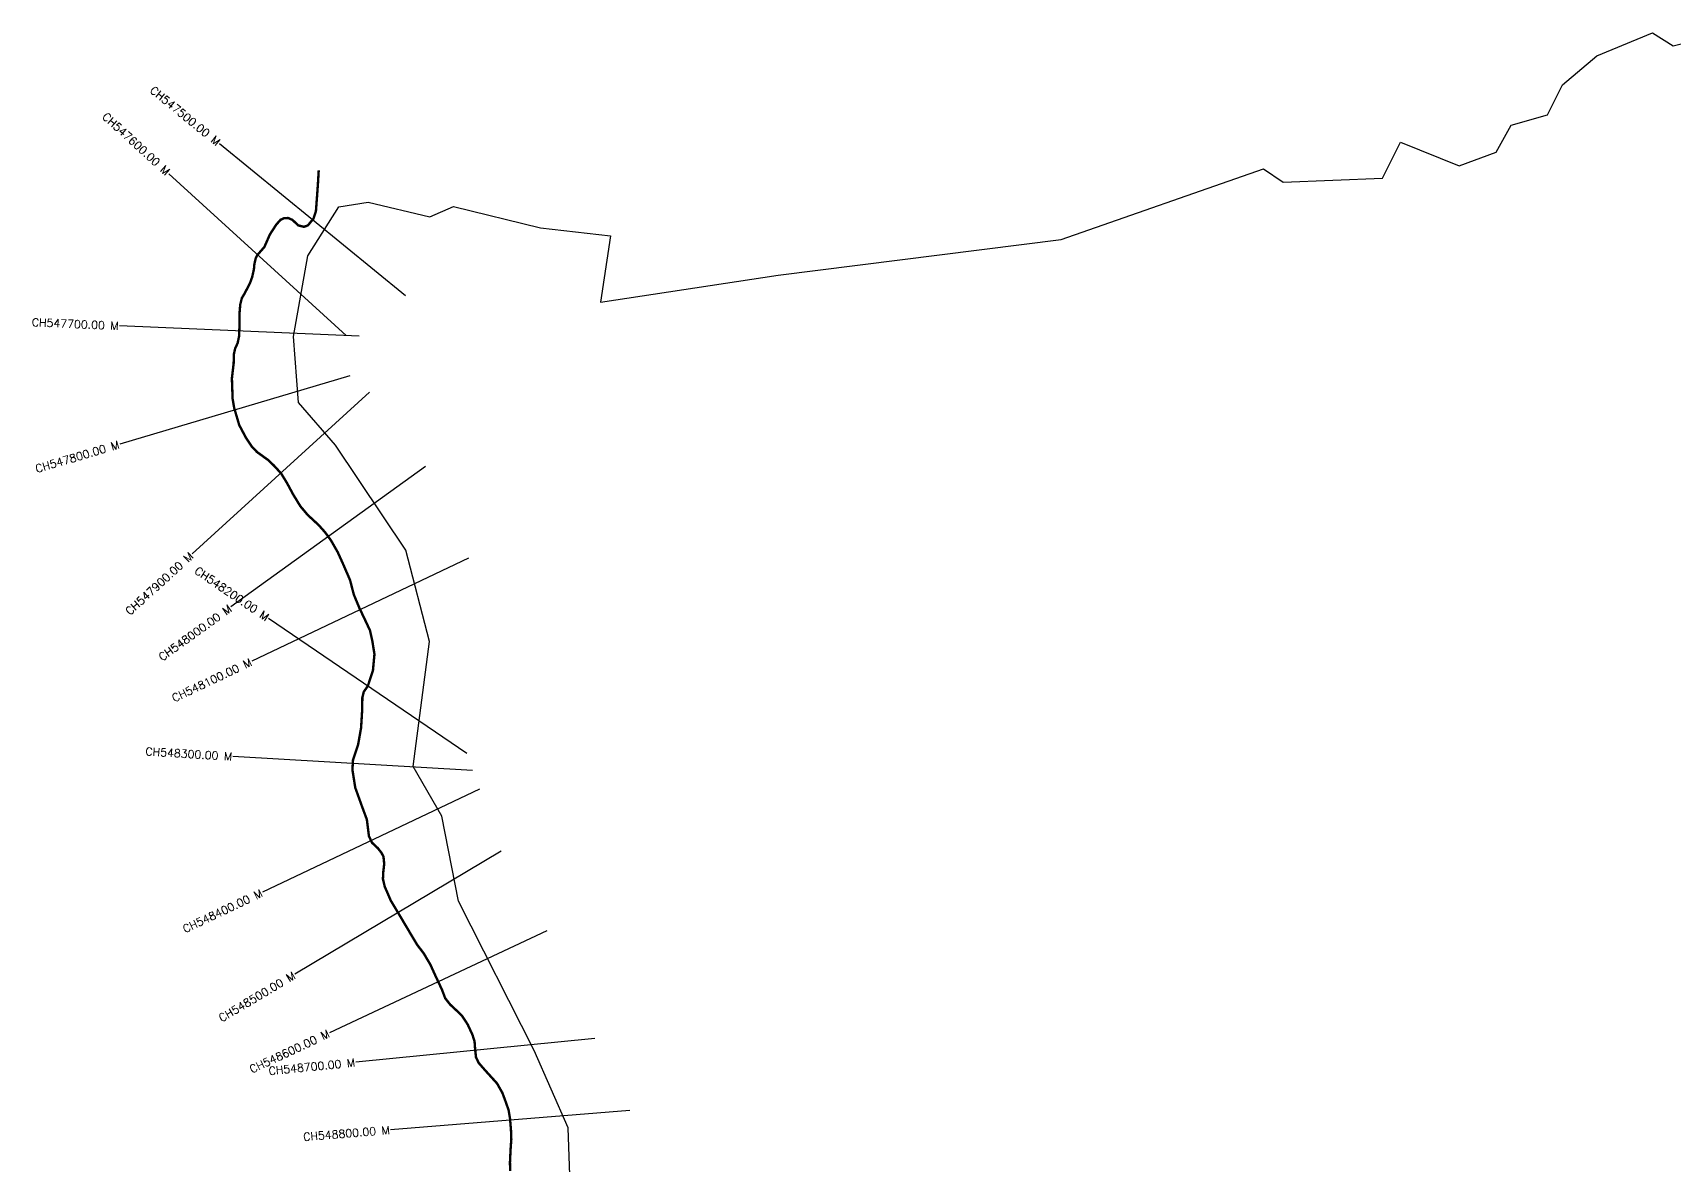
# Model space of a CAD drawing. Header units: metres. Extents: x 317902 to 322004, y 1858847 to 1863637.
# Drawn here: x 317902 to 319953, y 1861241 to 1862657 of the extents above; entities that cross this region are included whole.
import ezdxf
from ezdxf.enums import TextEntityAlignment as Align

# ---------------------------------------------------------------- set-up
doc = ezdxf.new("R2010")
doc.units = ezdxf.units.M
for name, color, linetype in [('CS', 134, 'Continuous'), ('CSMark', 6, 'Continuous'), ('NATURALLY PROTECTED', 3, 'Continuous'), ('village', 3, 'Continuous')]:
    doc.layers.add(name, color=color, linetype=linetype)
doc.styles.get("Standard").update_dxf_attribs({"font": 'simplex.shx'})

msp = doc.modelspace()

# ---------------------------------------------------------------- linework, layer by layer
at = {"layer": 'CS'}
for p, q in [((318367.9, 1862328), (318135.6, 1862517.8)), ((318294, 1862278.3), (318072.4, 1862480.5)), ((318310.2, 1862277.4), (318010.5, 1862290.3)), ((318298.4, 1862228.1), (318010.9, 1862142.5)), ((318322.9, 1862207.6), (318101.3, 1862005.4)), ((318393.1, 1862114.8), (318149.9, 1861939.1)), ((318446.9, 1862000.1), (318175.9, 1861871.4)), ((318444.8, 1861755.9), (318196.7, 1861924.5)), ((318451.9, 1861734.5), (318152.4, 1861752.1)), ((318460.5, 1861711.2), (318189.4, 1861582.7)), ((318487.5, 1861633.8), (318229.8, 1861480.2)), ((318544.6, 1861534.5), (318273.1, 1861407)), ((318604.4, 1861399.8), (318305.9, 1861370)), ((318648.3, 1861309.9), (318349.3, 1861285.6))]:
    msp.add_line(p, q, dxfattribs=at)
at = {"layer": 'NATURALLY PROTECTED', "color": 2, "const_width": 3, "flags": 128}
msp.add_lwpolyline([(318259.6, 1862484.9), (318258.5, 1862466.4), (318256.1, 1862433.9), (318253.1, 1862424.5), (318246, 1862415.9), (318241.1, 1862414.2), (318234, 1862415.9), (318226.8, 1862422.8), (318221.3, 1862425.2), (318215.8, 1862424.8), (318211.8, 1862422.9), (318206.5, 1862416.9), (318198.5, 1862404.5), (318191.7, 1862389), (318187.2, 1862383.8), (318182.8, 1862378.9), (318180.8, 1862374.6), (318179.2, 1862367.7), (318178.6, 1862361.1), (318176.4, 1862351.3), (318173.7, 1862343.8), (318167.2, 1862331.3), (318163.5, 1862325), (318161.5, 1862317), (318160.5, 1862304.4), (318160.6, 1862290.5), (318160, 1862277.1), (318158.3, 1862268.9), (318155.2, 1862262.2), (318153.6, 1862255.2), (318153.3, 1862243.7), (318151.1, 1862224.8), (318151.5, 1862213.4), (318152, 1862199.1), (318154, 1862187.6), (318160.3, 1862166.3), (318168.7, 1862150.5), (318176, 1862139.5), (318182.6, 1862132.6), (318196, 1862123), (318203.6, 1862115.8), (318212.5, 1862106.1), (318219.7, 1862094.4), (318227.8, 1862079.4), (318236.7, 1862064.9), (318245.7, 1862054.2), (318259.4, 1862041.5), (318267.3, 1862032.7), (318274.8, 1862022.4), (318283.3, 1862007.6), (318289.6, 1861993.7), (318298.7, 1861972.7), (318303.4, 1861954.6), (318310.2, 1861938.2), (318318.7, 1861920.3), (318323.6, 1861909.8), (318326.6, 1861896.3), (318329.2, 1861880), (318327.3, 1861859.6), (318321, 1861840.5), (318315.8, 1861832.9), (318314.1, 1861825.8), (318313.8, 1861809.3), (318312.5, 1861788.1), (318308.8, 1861767.1), (318302.4, 1861747.9), (318301.7, 1861735.6), (318305.2, 1861713.3), (318314.2, 1861688.3), (318319.7, 1861673.5), (318322.3, 1861652.6), (318326.2, 1861644.4), (318333.4, 1861637.7), (318338, 1861631.8), (318340.5, 1861626.9), (318341.4, 1861617.9), (318340.3, 1861608.7), (318339.8, 1861599), (318342.1, 1861589.5), (318349.6, 1861572.2), (318365.3, 1861545.9), (318372.9, 1861533.1), (318382.3, 1861517.3), (318390.9, 1861505.9), (318399.2, 1861491.9), (318404.6, 1861479.9), (318413.5, 1861460.9), (318417.6, 1861450.1), (318423.7, 1861442.3), (318433, 1861433.6), (318438.6, 1861428.1), (318445.7, 1861417.3), (318451.7, 1861404.3), (318454.3, 1861396), (318455, 1861386.2), (318456.1, 1861376.2), (318459.4, 1861369.3), (318467.7, 1861359.8), (318482.4, 1861343.6), (318489.1, 1861331.7), (318492.9, 1861321.4), (318496.8, 1861310.3), (318498.6, 1861299.5), (318499.8, 1861285.1), (318500.2, 1861273.8), (318499.3, 1861261.7), (318498.5, 1861244.6), (318498.8, 1861234.2)], dxfattribs=at)
at = {"layer": 'village', "color": 3}
msp.add_polyline3d([(318574.1, 1861205.4, 0), (318571.1, 1861288, 0), (318528.6, 1861384.7, 0), (318434.1, 1861571.5, 0), (318413.5, 1861677.6, 0), (318377.6, 1861739.8, 0), (318398.1, 1861895.8, 0), (318368.6, 1862009.9, 0), (318280.5, 1862141.1, 0), (318234.5, 1862194.7, 0), (318228, 1862276.9, 0), (318246, 1862378, 0), (318284.6, 1862439.2, 0), (318321.2, 1862444.9, 0), (318398.4, 1862426.8, 0), (318428.1, 1862439.4, 0), (318536.5, 1862412.7, 0), (318624, 1862402.9, 0), (318611.8, 1862319.8, 0), (318833.7, 1862353.9, 0), (319187.3, 1862398.3, 0), (319439.9, 1862486.8, 0), (319464.6, 1862470, 0), (319588.7, 1862474.9, 0), (319611.1, 1862519.8, 0), (319684.3, 1862490.5, 0), (319730.6, 1862507.3, 0), (319749.4, 1862541.4, 0), (319794.8, 1862554.2, 0), (319813.4, 1862591.6, 0), (319856.6, 1862627.7, 0), (319925.8, 1862656.6, 0), (319951.7, 1862640.2, 0), (319993.5, 1862650.6, 0)], dxfattribs=at)

# ---------------------------------------------------------------- texts
at = {"layer": 'CSMark'}
for s, rotation, p in [('CH547500.00 M', 320.7494, (318134.8, 1862518.4)), ('CH547600.00 M', 317.6288, (318071.6, 1862481.2)), ('CH547700.00 M', 357.5342, (318009.5, 1862290.3)), ('CH547800.00 M', 16.5648, (318009.9, 1862142.3)), ('CH547900.00 M', 42.373, (318100.5, 1862004.8)), ('CH548200.00 M', 325.8016, (318195.9, 1861925.1)), ('CH548000.00 M', 35.8512, (318149.1, 1861938.5)), ('CH548100.00 M', 25.4167, (318175, 1861870.9)), ('CH548300.00 M', 356.6328, (318151.4, 1861752.2)), ('CH548400.00 M', 25.3557, (318188.5, 1861582.3)), ('CH548500.00 M', 30.7908, (318229, 1861479.7)), ('CH548600.00 M', 25.1469, (318272.2, 1861406.6)), ('CH548700.00 M', 5.7109, (318304.9, 1861369.9)), ('CH548800.00 M', 4.6563, (318348.3, 1861285.5))]:
    msp.add_text(s, height=10, rotation=rotation, dxfattribs=at).set_placement(p, align=Align.MIDDLE_RIGHT)

doc.saveas('drawing.dxf')
